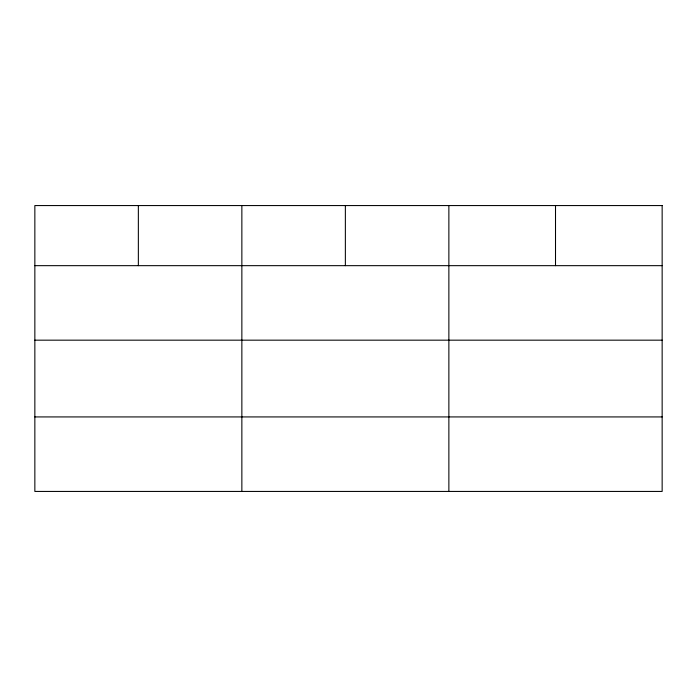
<?xml version="1.0" encoding="UTF-8"?>
<svg xmlns="http://www.w3.org/2000/svg" width="697" height="697" viewBox="0 0 697 697"><rect width="100%" height="100%" fill="white"/><g stroke="black" fill="none" stroke-linecap="round" stroke-linejoin="round"><path stroke-width="1.05" d="M34.85 265.662L662.15 265.662M34.85 340.171L662.15 340.171M34.85 416.928L662.15 416.928M555.509 205.563L555.509 265.662M448.868 205.563L448.868 491.437M345.363 205.563L345.363 265.662M241.859 205.563L241.859 491.437M138.355 205.563L138.355 265.662M662.15 205.563L34.85 205.563L34.85 491.437L662.15 491.437L662.15 205.563"/></g></svg>
